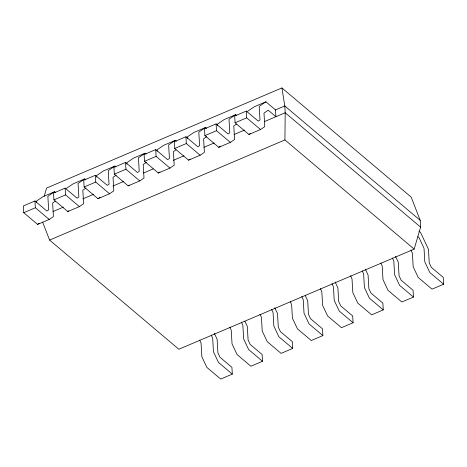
<?xml version="1.0" encoding="UTF-8"?>
<svg xmlns="http://www.w3.org/2000/svg" width="467" height="467" viewBox="0 0 467 467"><rect width="100%" height="100%" fill="white"/><g stroke="black" fill="none" stroke-linecap="round" stroke-linejoin="round"><path stroke-width="0.7" d="M281.928 87.936L411.182 197.109L420.207 220.348L420.598 227.131L414.182 249.115L284.928 139.937L285.191 112.751L284.8 105.968L281.928 87.936L46.595 188.061L44.184 196.303M55.631 192.626L54.569 191.727L47.867 196.298L48.65 209.864L46.898 211.061L34.961 200.979L23.35 205.918L23.741 212.701L37.588 224.399L49.204 219.455L53.425 216.571L52.643 203.005L55.287 201.207M66.448 188.394L73.144 183.817L84.76 178.879L85.823 179.777M84.76 178.879L78.059 183.455L78.841 197.021L77.09 198.212L65.152 188.131L53.542 193.069L53.933 199.853L67.779 211.551L79.396 206.612L83.616 203.729L82.834 190.162L86.004 187.997M116.014 166.935L114.946 166.036L108.251 170.607L109.033 184.173L107.282 185.37L95.344 175.288L83.733 180.227L84.124 187.01L97.971 198.708L109.582 193.764L113.808 190.88L113.026 177.314L116.195 175.154M37.588 224.399L39.175 223.314M146.206 154.092L145.138 153.188L138.442 157.764L139.224 171.331L137.473 172.521L125.535 162.44L113.925 167.379L114.316 174.162L128.162 185.86L139.773 180.922L143.999 178.038L143.217 164.472L146.387 162.306M67.779 211.551L68.836 210.833M176.398 141.244L175.329 140.345L168.634 144.916L169.416 158.482L167.665 159.679L155.727 149.598L144.116 154.536L144.507 161.319L158.354 173.018L169.965 168.079L174.191 165.19L173.409 151.623L176.047 149.825M97.971 198.708L100.084 197.267M206.589 128.402L205.521 127.497L198.819 132.073L199.602 145.64L197.856 146.831L185.919 136.749L174.308 141.688L174.699 148.477L188.545 160.169L200.156 155.231L204.383 152.347L203.6 138.781L206.77 136.615M128.162 185.86L129.219 185.142M236.781 115.553L235.712 114.654L229.011 119.225L229.793 132.791L228.048 133.988L216.11 123.907L204.499 128.845L204.89 135.628L218.737 147.327L230.348 142.388L234.574 139.505L233.792 125.932L236.43 124.134M247.592 111.321L254.293 106.75L265.904 101.806L275.512 109.92L275.904 116.703L268.21 110.206L263.983 113.09L264.766 126.656L260.539 129.54L248.929 134.478L235.082 122.786L234.691 116.003L246.302 111.058L258.239 121.14L259.985 119.949L259.203 106.383L265.904 101.806M158.354 173.018L159.942 171.938M188.545 160.169L190.127 159.089M218.737 147.327L220.319 146.247M248.929 134.478L250.51 133.399M54.569 191.727L42.952 196.665L36.257 201.236L36.338 202.666M114.946 166.036L103.335 170.975L96.634 175.545L96.722 176.975M145.138 153.188L133.527 158.126L126.826 162.703L126.913 164.133M175.329 140.345L163.719 145.284L157.017 149.854L157.099 151.285M205.521 127.497L193.91 132.441L187.209 137.012L187.29 138.442M235.712 114.654L224.102 119.593L217.4 124.169L217.482 125.594M23.741 212.701L35.352 207.762L49.204 219.455M53.933 199.853L65.543 194.914L79.396 206.612M84.124 187.01L95.735 182.072L109.582 193.764M114.316 174.162L125.927 169.223L139.773 180.922M144.507 161.319L156.118 156.381L169.965 168.079M174.699 148.477L186.31 143.532L200.156 155.231M204.89 135.628L216.501 130.69L230.348 142.388M235.082 122.786L246.693 117.842L260.539 129.54M275.419 109.961L284.8 105.968L420.207 220.348M52.952 211.563L63.354 207.138M82.787 198.866L93.464 194.325M112.95 186.035L123.673 181.47M143.527 173.023L153.199 168.908M173.269 160.374L184.039 155.791M203.91 147.333L214.23 142.943M234.101 134.49L244.422 130.1M264.287 121.648L285.191 112.751L420.598 227.131M42.631 222.14L49.59 240.067L284.928 139.937M414.182 249.115L178.843 349.246L49.59 240.067M214.376 333.403L217.126 339.27L217.908 352.836L219.986 357.261L231.918 367.342L232.309 374.125L220.698 379.064L206.852 367.371L201.843 356.689L201.061 343.122L199.59 339.976M244.877 321.208L247.317 326.421L248.1 339.988L250.178 344.413L262.11 354.5L262.501 361.283L250.89 366.221L237.043 354.523L232.035 343.84L231.253 330.274L229.782 327.133M274.759 307.712L277.509 313.579L278.291 327.145L280.369 331.57L292.301 341.651L292.692 348.435L281.081 353.379L267.235 341.681L262.226 330.998L261.444 317.432L259.973 314.285M305.26 295.523L307.7 300.73L308.483 314.297L310.555 318.722L322.493 328.809L322.884 335.592L311.273 340.531L297.426 328.832L292.418 318.15L291.636 304.583L290.165 301.443M335.143 282.021L337.892 287.888L338.674 301.454L340.747 305.879L352.684 315.961L353.075 322.744L341.465 327.688L327.618 315.99L322.609 305.307L321.827 291.741L320.356 288.594M365.334 269.179L368.084 275.04L368.866 288.612L370.938 293.037L382.876 303.118L383.267 309.901L371.656 314.84L357.81 303.141L352.801 292.459L352.019 278.892L350.542 275.752M395.526 256.336L398.275 262.197L399.057 275.763L401.13 280.188L413.067 290.27L413.458 297.053L401.848 301.997L387.995 290.299L382.993 279.616L382.21 266.05L380.733 262.909M418.922 231.06L420.528 232.414L428.467 249.355L429.249 262.921L431.321 267.346L443.259 277.427L443.65 284.21L432.039 289.149L418.187 277.451L413.184 266.768L412.402 253.202L410.925 250.061M417.907 236.652L419.004 237.58L424.013 248.263L424.795 261.829L429.803 272.512L443.65 284.21M413.458 297.053L399.612 285.355L394.603 274.672L393.821 261.106L392.35 257.965M383.267 309.901L369.42 298.203L364.412 287.52L363.63 273.954L362.159 270.813M353.075 322.744L339.229 311.045L334.22 300.363L333.438 286.796L331.967 283.656M322.884 335.592L309.037 323.894L304.029 313.211L303.246 299.645L301.775 296.504M292.692 348.435L278.846 336.736L273.837 326.054L273.055 312.487L271.584 309.347M262.501 361.283L248.654 349.585L243.646 338.902L242.863 325.336L241.392 322.195M232.309 374.125L218.463 362.427L213.454 351.744L212.672 338.178L211.201 335.037M246.302 111.058L246.693 117.842M216.11 123.907L216.501 130.69M185.919 136.749L186.31 143.532M155.727 149.598L156.118 156.381M125.535 162.44L125.927 169.223M95.344 175.288L95.735 182.072M65.152 188.131L65.543 194.914M34.961 200.979L35.352 207.762"/></g></svg>
